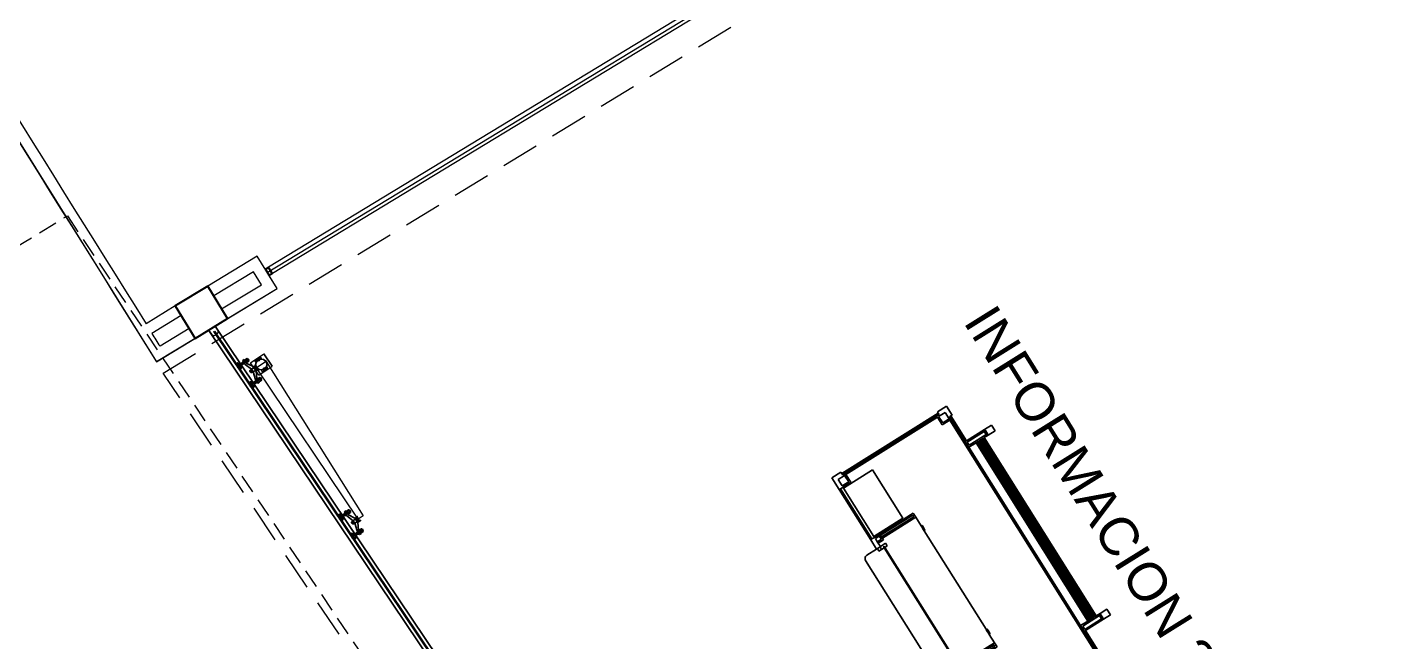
# Model space of a CAD drawing. Header units: metres. Extents: x 2 to 659295185, y -28 to 1124222152.
# Drawn here: x 655495.31 to 655513.14, y 1126188.94 to 1126197.04 of the extents above; entities that cross this region are included whole.
import ezdxf

# ---------------------------------------------------------------- set-up
doc = ezdxf.new("R2010")
doc.units = ezdxf.units.M
doc.header["$MEASUREMENT"] = 0
for name, pattern in [('CCSM_C1_CUERPO NS$0$CONTINUA', [0]), ('CCSM_XREF ESTRUCTURA15$0$RAYITAS', [0.375, 0.25, -0.125]), ('DASHED', [0.75, 0.5, -0.25])]:
    doc.linetypes.add(name, pattern=pattern)
doc.layers.get('0').update_dxf_attribs({"linetype": 'CONTINUOUS'})
doc.layers.add('CCSM_C1_CUERPO NS$0$A-AREAS COMERCIALES', color=151, linetype='CONTINUOUS', plot=False)
for name, color, linetype in [('CCSM_C1_CUERPO NS$0$A-ESTRUCTURA DE FACHADA DE VIDRIO', 5, 'CONTINUOUS'), ('CCSM_C1_CUERPO NS$0$A-FRENTE DE LOCAL', 4, 'CONTINUOUS'), ('CCSM_C1_CUERPO NS$0$A-MARCOS LOCALES', 4, 'CONTINUOUS'), ('CCSM_C1_CUERPO NS$0$A-PARED', 2, 'CCSM_C1_CUERPO NS$0$CONTINUA'), ('CCSM_C1_CUERPO NS$0$A-VIDRIO', 135, 'CONTINUOUS'), ('CCSM_XREF ESTRUCTURA15$0$E-PROYECCION TECHO', 9, 'CCSM_XREF ESTRUCTURA15$0$RAYITAS'), ('CCSM_XREF KIOSKOSE$0$Kiosco General', 154, 'CONTINUOUS'), ('CCSM_XREF KIOSKOSE$0$Kiosko de Inf', 42, 'CONTINUOUS'), ('modulo informacion', 7, 'CONTINUOUS'), ('SectionCutEdges', 1, 'CONTINUOUS')]:
    doc.layers.add(name, color=color, linetype=linetype)
doc.layers.add('CCSM_XREF ESTRUCTURA15$0$E-CA-COLUMNA', color=2, linetype='CONTINUOUS', lineweight=35)
doc.layers.add('CCSM_XREF ESTRUCTURA15$0$E-CN-COLUMNA', color=2, linetype='CONTINUOUS', lineweight=35)
doc.styles.add('CCSM_XREF KIOSKOSE$0$Standard', font='txt')

# ---------------------------------------------------------------- blocks, each defined once
blk = doc.blocks.new('CCSM_C1_CUERPO NS$0$MARCO LOCAL-COLUMNA')
for points in [[(-0.05, -0.05), (-0.05, 0), (0.05, 0), (0.05, -0.05)], [(-0.045, -0.045), (-0.045, -0.005), (0.045, -0.005), (0.045, -0.045)]]:
    blk.add_lwpolyline(points, close=True)
blk = doc.blocks.new('CCSM_C1_CUERPO NS$0$A$C682819FC')
for p, q in [((-0.018, 0.005), (-0.018, 0)), ((-0.007, 0.001), (-0.007, 0)), ((0.007, 0.001), (0.007, 0)), ((0.018, 0.005), (0.018, 0)), ((-0.182, -0.172), (-0.187, -0.172)), ((-0.185, -0.175), (-0.185, -0.164)), ((-0.173, -0.147), (-0.127, -0.147)), ((-0.173, -0.177), (-0.127, -0.177)), ((-0.172, -0.147), (-0.172, -0.177)), ((-0.169, -0.154), (-0.169, -0.142)), ((-0.167, -0.102), (-0.167, -0.114)), ((-0.163, -0.1), (-0.137, -0.1)), ((-0.163, -0.116), (-0.137, -0.116)), ((-0.159, -0.102), (-0.159, -0.114)), ((-0.155, -0.136), (-0.145, -0.142)), ((-0.145, -0.136), (-0.155, -0.142)), ((-0.15, -0.019), (-0.15, -0.213)), ((-0.142, -0.102), (-0.142, -0.114)), ((-0.133, -0.102), (-0.133, -0.114)), ((-0.132, -0.154), (-0.132, -0.142)), ((-0.129, -0.177), (-0.129, -0.147)), ((-0.119, -0.172), (-0.113, -0.172)), ((-0.116, -0.175), (-0.116, -0.164)), ((-0.021, -0.029), (-0.021, -0.069)), ((-0.021, -0.029), (-0.021, -0.069)), ((-0.017, -0.01), (-0.017, -0.023)), ((-0.017, -0.075), (-0.017, -0.096)), ((0.013, -0.009), (-0.013, -0.009)), ((0.013, -0.024), (-0.013, -0.024)), ((0.013, -0.073), (-0.013, -0.073)), ((-0.009, -0.005), (-0.006, -0.003)), ((-0.009, -0.005), (-0.009, -0.009)), ((-0.009, -0.005), (0.009, -0.005)), ((-0.009, -0.01), (-0.009, -0.023)), ((-0.009, -0.075), (-0.009, -0.096)), ((-0.006, -0.003), (0.006, -0.003)), ((0.009, -0.005), (0.006, -0.003)), ((0.009, -0.005), (0.009, -0.009)), ((0.009, -0.01), (0.009, -0.023)), ((0.009, -0.075), (0.009, -0.096)), ((0.017, -0.01), (0.017, -0.023)), ((0.017, -0.075), (0.017, -0.096)), ((0.021, -0.029), (0.021, -0.069)), ((0.119, -0.172), (0.113, -0.172)), ((0.119, -0.172), (0.113, -0.172)), ((0.116, -0.175), (0.116, -0.164)), ((0.116, -0.175), (0.116, -0.164)), ((0.173, -0.147), (0.127, -0.147)), ((0.173, -0.147), (0.127, -0.147)), ((0.173, -0.177), (0.127, -0.177)), ((0.173, -0.177), (0.127, -0.177)), ((0.129, -0.177), (0.129, -0.147)), ((0.129, -0.177), (0.129, -0.147)), ((0.132, -0.154), (0.132, -0.142)), ((0.132, -0.154), (0.132, -0.142)), ((0.133, -0.102), (0.133, -0.114)), ((0.133, -0.102), (0.133, -0.114)), ((0.163, -0.1), (0.137, -0.1)), ((0.163, -0.1), (0.137, -0.1)), ((0.163, -0.116), (0.137, -0.116)), ((0.163, -0.116), (0.137, -0.116)), ((0.142, -0.102), (0.142, -0.114)), ((0.142, -0.102), (0.142, -0.114)), ((0.145, -0.136), (0.155, -0.142)), ((0.155, -0.136), (0.145, -0.142)), ((0.145, -0.136), (0.155, -0.142)), ((0.155, -0.136), (0.145, -0.142)), ((0.15, -0.019), (0.15, -0.213)), ((0.15, -0.019), (0.15, -0.213)), ((0.159, -0.102), (0.159, -0.114)), ((0.159, -0.102), (0.159, -0.114)), ((0.167, -0.102), (0.167, -0.114)), ((0.167, -0.102), (0.167, -0.114)), ((0.169, -0.154), (0.169, -0.142)), ((0.169, -0.154), (0.169, -0.142)), ((0.172, -0.147), (0.172, -0.177)), ((0.172, -0.147), (0.172, -0.177)), ((0.182, -0.172), (0.187, -0.172)), ((0.182, -0.172), (0.187, -0.172)), ((0.185, -0.175), (0.185, -0.164)), ((0.185, -0.175), (0.185, -0.164)), ((-0.127, -0.186), (-0.173, -0.186)), ((0.127, -0.186), (0.173, -0.186)), ((0.127, -0.186), (0.173, -0.186))]:
    blk.add_line(p, q)
for points in [[(-0.029, 0.014), (-0.033, 0.014), (-0.033, -0.024, 0.414214), (-0.029, -0.029), (0.029, -0.029, 0.414214), (0.033, -0.024), (0.033, 0.014), (0.029, 0.014), (0.029, -0.024), (-0.029, -0.024)], [(-0.182, -0.172), (-0.184, -0.173, -0.236068), (-0.185, -0.173), (-0.187, -0.172), (-0.187, -0.169), (-0.182, -0.168)], [(-0.119, -0.172), (-0.117, -0.173, 0.236068), (-0.115, -0.173), (-0.113, -0.172), (-0.113, -0.169), (-0.119, -0.168)], [(0.119, -0.172), (0.117, -0.173, -0.236068), (0.115, -0.173), (0.113, -0.172), (0.113, -0.169), (0.119, -0.168)], [(0.119, -0.172), (0.117, -0.173, -0.236068), (0.115, -0.173), (0.113, -0.172), (0.113, -0.169), (0.119, -0.168)], [(0.182, -0.172), (0.184, -0.173, 0.236068), (0.185, -0.173), (0.187, -0.172), (0.187, -0.169), (0.182, -0.168)], [(0.182, -0.172), (0.184, -0.173, 0.236068), (0.185, -0.173), (0.187, -0.172), (0.187, -0.169), (0.182, -0.168)]]:
    blk.add_lwpolyline(points, format="xyb", close=True)
for points in [[(0.029, 0), (-0.029, 0)], [(-0.16, -0.116), (-0.16, -0.136), (-0.14, -0.136), (-0.14, -0.116)], [(-0.159, -0.116), (-0.159, -0.135), (-0.141, -0.135), (-0.141, -0.116)], [(0.16, -0.116), (0.16, -0.136), (0.14, -0.136), (0.14, -0.116)], [(0.16, -0.116), (0.16, -0.136), (0.14, -0.136), (0.14, -0.116)], [(0.159, -0.116), (0.159, -0.135), (0.141, -0.135), (0.141, -0.116)], [(0.159, -0.116), (0.159, -0.135), (0.141, -0.135), (0.141, -0.116)]]:
    blk.add_lwpolyline(points)
for points in [[(-0.173, -0.176), (-0.193, -0.176), (-0.193, -0.17), (-0.176, -0.167), (-0.173, -0.167)], [(-0.193, -0.176), (-0.193, -0.177), (-0.173, -0.177), (-0.173, -0.176)], [(-0.176, -0.177), (-0.176, -0.184), (-0.183, -0.192), (-0.179, -0.192), (-0.173, -0.186), (-0.173, -0.177)], [(0.18, -0.077), (0.12, -0.077), (0.036, -0.029), (-0.036, -0.029), (-0.12, -0.077), (-0.18, -0.077), (-0.18, -0.1), (-0.12, -0.1), (-0.021, -0.069), (0.021, -0.069), (0.12, -0.1), (0.18, -0.1)], [(-0.179, -0.192), (-0.173, -0.186), (-0.173, -0.177), (-0.127, -0.177), (-0.127, -0.186), (-0.121, -0.192)], [(-0.173, -0.147), (-0.173, -0.177), (-0.127, -0.177), (-0.127, -0.147), (-0.129, -0.146), (-0.172, -0.146)], [(-0.16, -0.136), (-0.16, -0.141), (-0.159, -0.142), (-0.141, -0.142), (-0.14, -0.141), (-0.14, -0.136)], [(-0.158, -0.142), (-0.158, -0.146), (-0.142, -0.146), (-0.142, -0.142)], [(-0.155, -0.136), (-0.155, -0.142), (-0.145, -0.142), (-0.145, -0.136)], [(-0.127, -0.176), (-0.107, -0.176), (-0.107, -0.17), (-0.124, -0.167), (-0.127, -0.167)], [(-0.107, -0.176), (-0.107, -0.177), (-0.127, -0.177), (-0.127, -0.176)], [(-0.124, -0.177), (-0.124, -0.184), (-0.117, -0.192), (-0.121, -0.192), (-0.127, -0.186), (-0.127, -0.177)], [(0.021, -0.069), (-0.021, -0.069), (-0.021, -0.073), (0.021, -0.073)], [(0.127, -0.176), (0.107, -0.176), (0.107, -0.17), (0.124, -0.167), (0.127, -0.167)], [(0.127, -0.176), (0.107, -0.176), (0.107, -0.17), (0.124, -0.167), (0.127, -0.167)], [(0.107, -0.176), (0.107, -0.177), (0.127, -0.177), (0.127, -0.176)], [(0.107, -0.176), (0.107, -0.177), (0.127, -0.177), (0.127, -0.176)], [(0.124, -0.177), (0.124, -0.184), (0.117, -0.192), (0.121, -0.192), (0.127, -0.186), (0.127, -0.177)], [(0.124, -0.177), (0.124, -0.184), (0.117, -0.192), (0.121, -0.192), (0.127, -0.186), (0.127, -0.177)], [(0.179, -0.192), (0.173, -0.186), (0.173, -0.177), (0.127, -0.177), (0.127, -0.186), (0.121, -0.192)], [(0.179, -0.192), (0.173, -0.186), (0.173, -0.177), (0.127, -0.177), (0.127, -0.186), (0.121, -0.192)], [(0.173, -0.147), (0.173, -0.177), (0.127, -0.177), (0.127, -0.147), (0.129, -0.146), (0.172, -0.146)], [(0.173, -0.147), (0.173, -0.177), (0.127, -0.177), (0.127, -0.147), (0.129, -0.146), (0.172, -0.146)], [(0.16, -0.136), (0.16, -0.141), (0.159, -0.142), (0.141, -0.142), (0.14, -0.141), (0.14, -0.136)], [(0.16, -0.136), (0.16, -0.141), (0.159, -0.142), (0.141, -0.142), (0.14, -0.141), (0.14, -0.136)], [(0.158, -0.142), (0.158, -0.146), (0.142, -0.146), (0.142, -0.142)], [(0.158, -0.142), (0.158, -0.146), (0.142, -0.146), (0.142, -0.142)], [(0.155, -0.136), (0.155, -0.142), (0.145, -0.142), (0.145, -0.136)], [(0.155, -0.136), (0.155, -0.142), (0.145, -0.142), (0.145, -0.136)], [(0.173, -0.176), (0.193, -0.176), (0.193, -0.17), (0.176, -0.167), (0.173, -0.167)], [(0.173, -0.176), (0.193, -0.176), (0.193, -0.17), (0.176, -0.167), (0.173, -0.167)], [(0.193, -0.176), (0.193, -0.177), (0.173, -0.177), (0.173, -0.176)], [(0.193, -0.176), (0.193, -0.177), (0.173, -0.177), (0.173, -0.176)], [(0.176, -0.177), (0.176, -0.184), (0.183, -0.192), (0.179, -0.192), (0.173, -0.186), (0.173, -0.177)], [(0.176, -0.177), (0.176, -0.184), (0.183, -0.192), (0.179, -0.192), (0.173, -0.186), (0.173, -0.177)]]:
    blk.add_lwpolyline(points, close=True)
for points in [[(-0.129, -0.077), (-0.129, -0.037, 0.414214), (-0.132, -0.034), (-0.169, -0.034, 0.414214), (-0.172, -0.037), (-0.172, -0.077)], [(0.129, -0.077), (0.129, -0.037, -0.414214), (0.132, -0.034), (0.169, -0.034, -0.414214), (0.172, -0.037), (0.172, -0.077)], [(0.129, -0.077), (0.129, -0.037, -0.414214), (0.132, -0.034), (0.169, -0.034, -0.414214), (0.172, -0.037), (0.172, -0.077)]]:
    blk.add_lwpolyline(points, format="xyb")
for centre, radius, start, end in [((-0.163, -0.106), 0.00622, 46.3972, 133.6028), ((-0.163, -0.11), 0.00622, 226.3972, 313.6028), ((-0.15, -0.123), 0.0223, 67.3801, 112.6199), ((-0.15, -0.094), 0.0223, 247.3801, 292.6199), ((-0.137, -0.106), 0.00622, 46.3972, 133.6028), ((-0.137, -0.11), 0.00622, 226.3972, 313.6028), ((-0.013, -0.015), 0.00622, 46.3972, 133.6028), ((-0.013, -0.018), 0.00622, 226.3972, 313.6028), ((-0.013, -0.079), 0.00622, 46.3972, 133.6028), ((-0.013, -0.091), 0.00622, 226.3972, 313.6028), ((0, -0.062), 0.0383, 243.3758, 296.6242), ((0, -0.031), 0.0223, 67.3801, 112.6199), ((0, -0.002), 0.0223, 247.3801, 292.6199), ((0, -0.095), 0.0223, 67.3801, 112.6199), ((0, -0.075), 0.0223, 247.3801, 292.6199), ((0.013, -0.015), 0.00622, 46.3972, 133.6028), ((0.013, -0.018), 0.00622, 226.3972, 313.6028), ((0.013, -0.079), 0.00622, 46.3972, 133.6028), ((0.013, -0.091), 0.00622, 226.3972, 313.6028), ((0.137, -0.106), 0.00622, 46.3972, 133.6028), ((0.137, -0.106), 0.00622, 46.3972, 133.6028), ((0.137, -0.11), 0.00622, 226.3972, 313.6028), ((0.137, -0.11), 0.00622, 226.3972, 313.6028), ((0.15, -0.123), 0.0223, 67.3801, 112.6199), ((0.15, -0.123), 0.0223, 67.3801, 112.6199), ((0.15, -0.094), 0.0223, 247.3801, 292.6199), ((0.15, -0.094), 0.0223, 247.3801, 292.6199), ((0.163, -0.106), 0.00622, 46.3972, 133.6028), ((0.163, -0.106), 0.00622, 46.3972, 133.6028), ((0.163, -0.11), 0.00622, 226.3972, 313.6028), ((0.163, -0.11), 0.00622, 226.3972, 313.6028)]:
    blk.add_arc(centre, radius, start, end)
blk = doc.blocks.new('CCSM_XREF ESTRUCTURA15$0$CCSM_COLUMNA REC')
at = {"layer": 'CCSM_XREF ESTRUCTURA15$0$E-CA-COLUMNA'}
blk.add_lwpolyline([(-0.25, -0.25), (0.25, -0.25), (0.25, 0.25), (-0.25, 0.25)], close=True, dxfattribs=at)
blk = doc.blocks.new('modulo informacion')
for p, q in [((398.862, -51.783), (398.143, -52.085)), ((398.862, -51.783), (398.854, -51.765)), ((398.878, -51.82), (398.862, -51.783)), ((399.038, -52.241), (398.864, -51.826)), ((399.038, -51.84), (399.056, -51.832)), ((399.618, -53.223), (399.038, -51.84)), ((396.32, -52.612), (397.878, -51.958)), ((397.891, -51.954), (397.878, -51.958)), ((397.904, -51.954), (397.891, -51.954)), ((397.916, -51.958), (397.904, -51.954)), ((397.928, -51.964), (397.916, -51.958)), ((397.937, -51.973), (397.928, -51.964)), ((397.943, -51.985), (397.937, -51.973)), ((397.943, -51.985), (398.002, -52.123)), ((398.023, -52.174), (397.986, -52.189)), ((398.025, -52.178), (398.023, -52.174)), ((398.094, -52.149), (398.075, -52.157)), ((398.143, -52.085), (398.135, -52.067)), ((398.158, -52.122), (398.143, -52.085)), ((398.172, -52.116), (398.346, -52.531)), ((398.346, -52.531), (399.038, -52.241)), ((396.29, -52.652), (396.293, -52.639)), ((396.29, -52.665), (396.29, -52.652)), ((396.293, -52.677), (396.29, -52.665)), ((396.293, -52.639), (396.299, -52.628)), ((396.351, -52.816), (396.293, -52.677)), ((396.299, -52.628), (396.309, -52.619)), ((396.309, -52.619), (396.32, -52.612)), ((398.193, -52.758), (398.153, -52.775)), ((398.206, -52.768), (398.155, -52.79)), ((398.196, -52.764), (398.169, -52.775)), ((398.206, -52.767), (398.172, -52.781)), ((398.206, -52.768), (398.172, -52.782)), ((398.209, -52.751), (398.193, -52.758)), ((398.193, -52.758), (398.196, -52.764)), ((398.215, -52.764), (398.206, -52.767)), ((398.206, -52.767), (398.206, -52.768)), ((398.206, -52.768), (398.206, -52.768)), ((398.209, -52.751), (398.331, -52.7)), ((398.215, -52.763), (398.209, -52.751)), ((396.225, -52.89), (395.506, -53.192)), ((396.225, -52.89), (396.217, -52.872)), ((396.241, -52.927), (396.225, -52.89)), ((396.401, -53.348), (396.227, -52.933)), ((396.305, -52.9), (396.324, -52.892)), ((396.372, -52.866), (396.409, -52.851)), ((396.374, -52.871), (396.372, -52.866)), ((398.136, -52.782), (396.727, -53.374)), ((398.153, -52.775), (398.136, -52.782)), ((398.142, -52.795), (398.136, -52.782)), ((398.154, -52.789), (398.142, -52.795)), ((398.155, -52.781), (398.153, -52.775)), ((398.172, -52.782), (398.154, -52.789)), ((398.154, -52.789), (398.154, -52.789)), ((398.154, -52.789), (398.155, -52.79)), ((398.154, -52.789), (398.154, -52.789)), ((398.169, -52.775), (398.155, -52.781)), ((398.172, -52.781), (398.169, -52.775)), ((398.172, -52.781), (398.172, -52.782)), ((396.291, -52.996), (396.283, -52.977)), ((395.506, -53.192), (395.498, -53.174)), ((395.521, -53.229), (395.506, -53.192)), ((395.535, -53.223), (395.709, -53.638)), ((399.618, -53.223), (399.637, -53.215)), ((395.423, -53.357), (395.405, -53.365)), ((395.718, -54.058), (395.423, -53.357)), ((395.542, -53.329), (395.549, -53.348)), ((395.709, -53.638), (396.401, -53.348)), ((396.654, -53.404), (396.533, -53.455)), ((396.67, -53.397), (396.654, -53.404)), ((396.659, -53.417), (396.654, -53.404)), ((396.672, -53.412), (396.659, -53.417)), ((396.711, -53.38), (396.67, -53.397)), ((396.673, -53.404), (396.67, -53.397)), ((396.674, -53.411), (396.672, -53.412)), ((396.672, -53.412), (396.672, -53.412)), ((396.672, -53.412), (396.673, -53.412)), ((396.672, -53.412), (396.672, -53.412)), ((396.724, -53.39), (396.673, -53.412)), ((396.687, -53.398), (396.673, -53.404)), ((396.69, -53.404), (396.674, -53.411)), ((396.674, -53.411), (396.674, -53.411)), ((396.714, -53.387), (396.687, -53.398)), ((396.69, -53.404), (396.687, -53.398)), ((396.724, -53.389), (396.69, -53.404)), ((396.724, -53.39), (396.69, -53.404)), ((396.69, -53.404), (396.69, -53.404)), ((396.727, -53.374), (396.711, -53.38)), ((396.711, -53.38), (396.714, -53.387)), ((396.732, -53.386), (396.724, -53.389)), ((396.724, -53.389), (396.724, -53.39)), ((396.724, -53.39), (396.724, -53.39)), ((396.732, -53.386), (396.727, -53.374)), ((399.21, -53.503), (399.565, -53.354)), ((399.573, -53.372), (399.565, -53.354)), ((396.622, -54.727), (399.176, -53.655)), ((396.626, -54.737), (399.18, -53.664)), ((396.626, -54.736), (399.18, -53.664)), ((396.633, -54.752), (399.187, -53.68)), ((396.633, -54.752), (399.187, -53.68)), ((396.639, -54.768), (399.193, -53.695)), ((396.639, -54.768), (399.193, -53.696)), ((396.646, -54.783), (399.2, -53.711)), ((396.646, -54.784), (399.2, -53.712)), ((396.652, -54.799), (399.206, -53.727)), ((396.653, -54.8), (399.207, -53.728)), ((396.659, -54.816), (399.213, -53.743)), ((396.659, -54.815), (399.213, -53.743)), ((396.663, -54.825), (399.217, -53.753)), ((396.666, -54.831), (399.22, -53.759)), ((399.285, -53.914), (399.244, -53.816)), ((399.262, -53.808), (399.255, -53.79)), ((399.308, -53.789), (399.301, -53.77)), ((399.368, -53.88), (399.327, -53.781)), ((399.281, -53.916), (399.281, -53.917)), ((399.368, -53.88), (399.285, -53.914)), ((399.373, -53.878), (399.373, -53.878)), ((395.66, -54.136), (395.664, -54.13)), ((395.66, -54.136), (395.678, -54.179)), ((395.664, -54.13), (395.694, -54.12)), ((395.664, -54.13), (395.685, -54.18)), ((395.678, -54.179), (395.685, -54.18)), ((395.685, -54.18), (395.714, -54.166)), ((395.702, -54.137), (395.694, -54.12)), ((395.702, -54.137), (395.722, -54.129)), ((395.706, -54.148), (395.702, -54.137)), ((395.706, -54.148), (395.726, -54.14)), ((395.714, -54.166), (395.706, -54.148)), ((395.718, -54.11), (395.715, -54.114)), ((395.715, -54.114), (395.722, -54.129)), ((395.719, -54.062), (395.986, -54.698)), ((395.722, -54.129), (395.726, -54.14)), ((395.732, -54.155), (395.726, -54.14)), ((395.727, -54.058), (395.733, -54.056)), ((395.727, -54.059), (395.727, -54.058)), ((395.747, -54.051), (395.729, -54.059)), ((395.737, -54.156), (395.732, -54.155)), ((395.733, -54.056), (395.742, -54.052)), ((395.733, -54.055), (395.734, -54.054)), ((395.733, -54.056), (395.733, -54.055)), ((395.734, -54.052), (395.735, -54.051)), ((395.734, -54.053), (395.734, -54.052)), ((395.734, -54.054), (395.734, -54.053)), ((395.735, -54.05), (395.736, -54.049)), ((395.735, -54.051), (395.735, -54.05)), ((395.735, -54.051), (395.735, -54.051)), ((395.736, -54.048), (395.737, -54.047)), ((395.736, -54.049), (395.736, -54.048)), ((395.737, -54.045), (395.738, -54.044)), ((395.737, -54.047), (395.737, -54.045)), ((395.738, -54.044), (395.739, -54.043)), ((395.741, -54.048), (395.739, -54.043)), ((395.742, -54.052), (395.741, -54.048)), ((395.742, -54.052), (395.746, -54.05)), ((395.746, -54.05), (395.759, -54.045)), ((395.746, -54.051), (395.746, -54.05)), ((395.756, -54.047), (395.759, -54.046)), ((395.759, -54.046), (395.759, -54.045)), ((395.773, -54.087), (395.778, -54.088)), ((395.778, -54.088), (395.784, -54.103)), ((395.804, -54.094), (395.784, -54.103)), ((395.789, -54.114), (395.784, -54.103)), ((395.808, -54.105), (395.789, -54.114)), ((395.795, -54.129), (395.789, -54.114)), ((395.792, -54.133), (395.795, -54.129)), ((395.825, -54.063), (395.796, -54.077)), ((395.804, -54.094), (395.796, -54.077)), ((395.808, -54.105), (395.804, -54.094)), ((395.816, -54.123), (395.808, -54.105)), ((395.846, -54.112), (395.816, -54.123)), ((395.832, -54.064), (395.825, -54.063)), ((395.825, -54.063), (395.846, -54.112)), ((395.832, -54.064), (395.85, -54.107)), ((395.85, -54.107), (395.846, -54.112)), ((396.023, -54.679), (396.024, -54.678)), ((396.023, -54.681), (396.023, -54.679)), ((396.023, -54.682), (396.023, -54.681)), ((396.023, -54.683), (396.023, -54.682)), ((396.024, -54.684), (396.023, -54.683)), ((396.024, -54.678), (396.025, -54.677)), ((396.025, -54.685), (396.024, -54.684)), ((396.025, -54.677), (396.026, -54.677)), ((396.026, -54.686), (396.025, -54.685)), ((396.026, -54.677), (396.027, -54.676)), ((396.027, -54.686), (396.026, -54.686)), ((396.027, -54.676), (396.029, -54.676)), ((396.029, -54.686), (396.027, -54.686)), ((396.029, -54.676), (396.03, -54.677)), ((396.03, -54.686), (396.029, -54.686)), ((396.03, -54.677), (396.031, -54.677)), ((396.031, -54.685), (396.03, -54.686)), ((396.031, -54.677), (396.032, -54.678)), ((396.032, -54.684), (396.031, -54.685)), ((396.032, -54.678), (396.033, -54.679)), ((396.033, -54.683), (396.032, -54.684)), ((396.033, -54.679), (396.033, -54.681)), ((396.033, -54.681), (396.033, -54.682)), ((396.033, -54.682), (396.033, -54.683)), ((396.49, -54.645), (396.135, -54.794)), ((396.135, -54.794), (396.143, -54.812)), ((396.625, -54.916), (396.618, -54.897)), ((396.671, -54.896), (396.664, -54.878)), ((396.731, -54.987), (396.69, -54.888)), ((396.648, -55.022), (396.607, -54.923)), ((396.644, -55.024), (396.644, -55.024)), ((396.731, -54.987), (396.648, -55.022)), ((396.736, -54.985), (396.736, -54.985))]:
    blk.add_line(p, q)
at = {"layer": 'SectionCutEdges'}
for p, q in [((398.854, -51.765), (399.02, -51.695)), ((399.02, -51.695), (399.075, -51.824)), ((398.135, -52.067), (398.854, -51.765)), ((398.172, -52.116), (398.864, -51.826)), ((398.878, -51.82), (398.864, -51.826)), ((398.924, -51.931), (398.878, -51.82)), ((398.988, -51.774), (398.896, -51.812)), ((398.896, -51.812), (398.935, -51.905)), ((398.935, -51.905), (399.027, -51.866)), ((399.027, -51.866), (398.988, -51.774)), ((399.027, -51.866), (399.035, -51.884)), ((399.075, -51.824), (399.056, -51.832)), ((399.056, -51.832), (399.637, -53.215)), ((399.035, -51.884), (398.924, -51.931)), ((399.584, -53.194), (399.035, -51.884)), ((396.424, -52.887), (398.001, -52.225)), ((398.007, -52.135), (397.97, -52.15)), ((397.97, -52.15), (397.986, -52.189)), ((397.986, -52.189), (398.001, -52.225)), ((398.001, -52.225), (398.019, -52.217)), ((398.001, -52.225), (398.005, -52.234)), ((398.002, -52.123), (398.135, -52.067)), ((398.002, -52.123), (398.007, -52.135)), ((398.023, -52.226), (398.005, -52.234)), ((398.023, -52.174), (398.007, -52.135)), ((398.019, -52.217), (398.023, -52.226)), ((398.025, -52.178), (398.023, -52.174)), ((398.075, -52.157), (398.025, -52.178)), ((398.057, -52.254), (398.025, -52.178)), ((398.107, -52.233), (398.075, -52.157)), ((398.14, -52.13), (398.094, -52.149)), ((398.094, -52.149), (398.118, -52.207)), ((398.13, -52.223), (398.107, -52.233)), ((398.118, -52.207), (398.164, -52.187)), ((398.13, -52.223), (398.149, -52.215)), ((398.331, -52.7), (398.13, -52.223)), ((398.164, -52.187), (398.14, -52.13)), ((398.172, -52.206), (398.149, -52.215)), ((398.149, -52.215), (398.341, -52.674)), ((398.172, -52.116), (398.158, -52.122)), ((398.158, -52.122), (398.391, -52.675)), ((398.172, -52.206), (398.164, -52.187)), ((398.365, -52.665), (398.172, -52.206)), ((398.005, -52.234), (396.428, -52.896)), ((398.005, -52.234), (398.02, -52.27)), ((398.02, -52.27), (398.057, -52.254)), ((398.391, -52.675), (398.331, -52.7)), ((398.341, -52.674), (398.365, -52.665)), ((396.217, -52.872), (395.498, -53.174)), ((395.535, -53.223), (396.227, -52.933)), ((396.351, -52.816), (396.217, -52.872)), ((396.241, -52.927), (396.227, -52.933)), ((396.473, -53.48), (396.241, -52.927)), ((396.305, -52.9), (396.259, -52.919)), ((396.259, -52.919), (396.283, -52.977)), ((396.329, -52.958), (396.305, -52.9)), ((396.374, -52.871), (396.324, -52.892)), ((396.324, -52.892), (396.356, -52.968)), ((396.351, -52.816), (396.356, -52.828)), ((396.356, -52.828), (396.393, -52.812)), ((396.356, -52.828), (396.372, -52.866)), ((396.374, -52.871), (396.372, -52.866)), ((396.406, -52.947), (396.374, -52.871)), ((396.393, -52.812), (396.409, -52.851)), ((396.424, -52.887), (396.406, -52.894)), ((396.406, -52.894), (396.41, -52.904)), ((396.443, -52.932), (396.406, -52.947)), ((396.409, -52.851), (396.424, -52.887)), ((396.41, -52.904), (396.428, -52.896)), ((396.428, -52.896), (396.424, -52.887)), ((396.428, -52.896), (396.443, -52.932)), ((396.283, -52.977), (396.329, -52.958)), ((396.314, -52.986), (396.291, -52.996)), ((396.291, -52.996), (396.484, -53.454)), ((396.333, -52.978), (396.314, -52.986)), ((396.507, -53.445), (396.314, -52.986)), ((396.356, -52.968), (396.333, -52.978)), ((396.333, -52.978), (396.533, -53.455)), ((395.498, -53.174), (395.332, -53.244)), ((395.386, -53.373), (395.332, -53.244)), ((395.503, -53.237), (395.411, -53.276)), ((395.411, -53.276), (395.45, -53.368)), ((395.542, -53.329), (395.503, -53.237)), ((395.535, -53.223), (395.521, -53.229)), ((395.521, -53.229), (395.568, -53.34)), ((399.474, -53.24), (399.584, -53.194)), ((399.52, -53.351), (399.474, -53.24)), ((399.592, -53.212), (399.5, -53.251)), ((399.5, -53.251), (399.539, -53.343)), ((399.631, -53.304), (399.592, -53.212)), ((399.637, -53.215), (399.655, -53.207)), ((399.655, -53.207), (399.709, -53.336)), ((395.405, -53.365), (395.386, -53.373)), ((395.699, -54.066), (395.405, -53.365)), ((395.45, -53.368), (395.542, -53.329)), ((395.457, -53.386), (395.549, -53.348)), ((395.457, -53.386), (395.72, -54.013)), ((395.568, -53.34), (395.549, -53.348)), ((396.164, -54.76), (399.52, -53.351)), ((396.533, -53.455), (396.473, -53.48)), ((396.484, -53.454), (396.507, -53.445)), ((399.573, -53.372), (399.218, -53.521)), ((399.539, -53.343), (399.52, -53.351)), ((399.539, -53.343), (399.631, -53.304)), ((399.58, -53.39), (399.573, -53.372)), ((399.709, -53.336), (399.58, -53.39)), ((399.127, -53.537), (396.573, -54.61)), ((396.617, -54.714), (399.171, -53.642)), ((399.127, -53.537), (399.21, -53.503)), ((399.171, -53.642), (399.127, -53.537)), ((399.199, -53.529), (399.153, -53.548)), ((399.153, -53.548), (399.255, -53.79)), ((399.171, -53.642), (399.176, -53.655)), ((399.176, -53.655), (399.179, -53.661)), ((399.301, -53.77), (399.199, -53.529)), ((399.218, -53.521), (399.21, -53.503)), ((399.218, -53.521), (399.327, -53.781)), ((399.179, -53.661), (396.625, -54.733)), ((399.179, -53.661), (399.18, -53.664)), ((399.18, -53.664), (399.18, -53.664)), ((399.187, -53.68), (399.18, -53.664)), ((399.187, -53.68), (399.187, -53.68)), ((399.193, -53.695), (399.187, -53.68)), ((399.193, -53.696), (399.193, -53.695)), ((399.2, -53.711), (399.193, -53.696)), ((399.2, -53.712), (399.2, -53.711)), ((399.206, -53.727), (399.2, -53.712)), ((399.207, -53.728), (399.206, -53.727)), ((399.213, -53.743), (399.207, -53.728)), ((399.213, -53.743), (399.217, -53.753)), ((399.213, -53.743), (399.213, -53.743)), ((399.22, -53.759), (399.217, -53.753)), ((399.244, -53.816), (399.22, -53.759)), ((399.262, -53.808), (399.244, -53.816)), ((399.255, -53.79), (399.301, -53.77)), ((399.308, -53.789), (399.262, -53.808)), ((399.327, -53.781), (399.308, -53.789)), ((395.72, -54.013), (395.739, -54.005)), ((395.739, -54.005), (395.754, -54.042)), ((395.718, -54.058), (395.699, -54.066)), ((395.719, -54.062), (395.701, -54.07)), ((395.701, -54.07), (395.718, -54.11)), ((395.735, -54.051), (395.718, -54.058)), ((395.737, -54.156), (395.718, -54.11)), ((395.719, -54.062), (395.727, -54.059)), ((395.727, -54.059), (395.746, -54.051)), ((395.741, -54.048), (395.735, -54.051)), ((395.737, -54.156), (395.968, -54.705)), ((395.754, -54.042), (395.741, -54.048)), ((395.746, -54.051), (395.756, -54.047)), ((395.773, -54.087), (395.756, -54.047)), ((395.792, -54.133), (395.773, -54.087)), ((396.023, -54.682), (395.792, -54.133)), ((395.952, -54.719), (396.03, -54.686)), ((396.021, -54.885), (395.952, -54.719)), ((395.986, -54.698), (395.968, -54.705)), ((395.986, -54.698), (396.023, -54.682)), ((396.107, -54.675), (396.015, -54.713)), ((396.015, -54.713), (396.053, -54.806)), ((396.03, -54.686), (396.118, -54.649)), ((396.146, -54.767), (396.107, -54.675)), ((396.118, -54.649), (396.164, -54.76)), ((396.498, -54.663), (396.143, -54.812)), ((396.49, -54.645), (396.573, -54.61)), ((396.49, -54.645), (396.498, -54.663)), ((396.607, -54.923), (396.498, -54.663)), ((396.562, -54.636), (396.516, -54.655)), ((396.516, -54.655), (396.618, -54.897)), ((396.664, -54.878), (396.562, -54.636)), ((396.573, -54.61), (396.617, -54.714)), ((396.617, -54.714), (396.622, -54.727)), ((396.625, -54.733), (396.622, -54.727)), ((396.15, -54.831), (396.021, -54.885)), ((396.053, -54.806), (396.146, -54.767)), ((396.143, -54.812), (396.15, -54.831)), ((396.618, -54.897), (396.664, -54.878)), ((396.625, -54.733), (396.626, -54.736)), ((396.671, -54.896), (396.625, -54.916)), ((396.626, -54.737), (396.626, -54.736)), ((396.633, -54.752), (396.626, -54.737)), ((396.633, -54.752), (396.633, -54.752)), ((396.639, -54.768), (396.633, -54.752)), ((396.639, -54.768), (396.639, -54.768)), ((396.646, -54.783), (396.639, -54.768)), ((396.646, -54.784), (396.646, -54.783)), ((396.652, -54.799), (396.646, -54.784)), ((396.653, -54.8), (396.652, -54.799)), ((396.659, -54.815), (396.653, -54.8)), ((396.659, -54.816), (396.659, -54.815)), ((396.659, -54.816), (396.663, -54.825)), ((396.663, -54.825), (396.666, -54.831)), ((396.666, -54.831), (396.69, -54.888)), ((396.69, -54.888), (396.671, -54.896)), ((396.625, -54.916), (396.607, -54.923))]:
    blk.add_line(p, q, dxfattribs=at)

msp = doc.modelspace()

# ---------------------------------------------------------------- linework, layer by layer
msp.add_lwpolyline([(655497.2632, 1126193.3677), (655497.5228, 1126192.9404), (655497.9501, 1126193.1999), (655497.6906, 1126193.6273), (655497.2632, 1126193.3677)])
msp.add_lwpolyline([(655497.2632, 1126193.3677), (655497.5228, 1126192.9404), (655497.9501, 1126193.1999), (655497.6906, 1126193.6273), (655497.2632, 1126193.3677)])
at = {"color": 103}
msp.add_lwpolyline([(655500.8913, 1126188.4805), (655500.8083, 1126188.4248), (655497.7059, 1126193.0463), (655497.789, 1126193.102)], close=True, dxfattribs=at)
msp.add_lwpolyline([(655500.8913, 1126188.4805), (655500.8083, 1126188.4248), (655497.7059, 1126193.0463), (655497.789, 1126193.102)], close=True, dxfattribs=at)
at = {"layer": 'CCSM_C1_CUERPO NS$0$A-AREAS COMERCIALES', "lineweight": 5, "ltscale": 0.5}
msp.add_lwpolyline([(655488.0103, 1126207.0709), (655497.0142, 1126192.6315), (655498.6029, 1126193.5963), (655498.472, 1126193.8093), (655498.472, 1126193.8093), (655507.6255, 1126199.3679), (655507.8633, 1126199.5127), (655502.4121, 1126208.4877), (655500.2967, 1126207.2021), (655497.0427, 1126212.5561), (655488.0103, 1126207.0709)], dxfattribs=at)
msp.add_lwpolyline([(655488.0103, 1126207.0709), (655497.0142, 1126192.6315), (655498.6029, 1126193.5963), (655498.472, 1126193.8093), (655498.472, 1126193.8093), (655507.6255, 1126199.3679), (655507.8633, 1126199.5127), (655502.4121, 1126208.4877), (655500.2967, 1126207.2021), (655497.0427, 1126212.5561), (655488.0103, 1126207.0709)], dxfattribs=at)
at = {"layer": 'CCSM_C1_CUERPO NS$0$A-ESTRUCTURA DE FACHADA DE VIDRIO', "lineweight": 5}
for p, q in [((655498.2531, 1126192.6184), (655498.4285, 1126192.7362)), ((655498.2531, 1126192.6184), (655498.4286, 1126192.7362)), ((655498.4285, 1126192.7362), (655498.5372, 1126192.5743)), ((655498.5372, 1126192.5743), (655498.4286, 1126192.7362)), ((655498.3618, 1126192.4565), (655498.2531, 1126192.6184)), ((655498.3781, 1126192.6752), (655498.3295, 1126192.6426)), ((655498.3781, 1126192.6752), (655498.3295, 1126192.6426)), ((655498.3781, 1126192.6752), (655498.3295, 1126192.6426)), ((655498.3618, 1126192.4565), (655498.5372, 1126192.5743)), ((655498.3618, 1126192.4565), (655498.5372, 1126192.5743)), ((655498.4617, 1126192.5507), (655498.4131, 1126192.518)), ((655498.4617, 1126192.5507), (655498.4131, 1126192.518)), ((655498.4617, 1126192.5507), (655498.4131, 1126192.518))]:
    msp.add_line(p, q, dxfattribs=at)
at = {"layer": 'CCSM_C1_CUERPO NS$0$A-ESTRUCTURA DE FACHADA DE VIDRIO', "color": 3, "lineweight": 5}
msp.add_line((655498.4575, 1126192.6382), (655498.3329, 1126192.5546), dxfattribs=at)
at = {"layer": 'CCSM_C1_CUERPO NS$0$A-ESTRUCTURA DE FACHADA DE VIDRIO', "lineweight": 5}
msp.add_lwpolyline([(655497.8074, 1126192.9939), (655497.8115, 1126192.9966, 0.4142136), (655497.8224, 1126193.0521), (655497.789, 1126193.102), (655497.706, 1126193.0462), (655497.7394, 1126192.9964, 0.4142136), (655497.7949, 1126192.9855), (655497.7991, 1126192.9883), (655497.7712, 1126193.0298), (655497.7795, 1126193.0354)], format="xyb", close=True, dxfattribs=at)
for points in [[(655498.3456, 1126192.6408), (655498.3306, 1126192.6307, -0.4142136), (655498.316, 1126192.6335), (655498.316, 1126192.6335, -0.4142136), (655498.3189, 1126192.6481), (655498.3339, 1126192.6582)], [(655498.3456, 1126192.6408), (655498.3306, 1126192.6307, -0.4142136), (655498.316, 1126192.6336), (655498.316, 1126192.6336, -0.4142136), (655498.3189, 1126192.6481), (655498.3339, 1126192.6582)], [(655498.3456, 1126192.6408), (655498.3306, 1126192.6307, -0.4142136), (655498.316, 1126192.6336), (655498.316, 1126192.6336, -0.4142136), (655498.3189, 1126192.6481), (655498.3339, 1126192.6582)], [(655498.3611, 1126192.6765), (655498.3762, 1126192.6866, -0.4142136), (655498.3907, 1126192.6837), (655498.3907, 1126192.6837, -0.4142136), (655498.3879, 1126192.6691), (655498.3728, 1126192.659)], [(655498.3611, 1126192.6765), (655498.3762, 1126192.6866, -0.4142136), (655498.3908, 1126192.6837), (655498.3908, 1126192.6837, -0.4142136), (655498.3879, 1126192.6691), (655498.3728, 1126192.659)], [(655498.3611, 1126192.6765), (655498.3762, 1126192.6866, -0.4142136), (655498.3908, 1126192.6837), (655498.3908, 1126192.6837, -0.4142136), (655498.3879, 1126192.6691), (655498.3728, 1126192.659)], [(655498.4564, 1126192.5345), (655498.4715, 1126192.5446, 0.4142136), (655498.4743, 1126192.5592), (655498.4743, 1126192.5592, 0.4142136), (655498.4598, 1126192.562), (655498.4447, 1126192.5519)], [(655498.4564, 1126192.5345), (655498.4715, 1126192.5446, 0.4142136), (655498.4743, 1126192.5592), (655498.4743, 1126192.5592, 0.4142136), (655498.4598, 1126192.562), (655498.4447, 1126192.5519)], [(655498.4564, 1126192.5345), (655498.4715, 1126192.5446, 0.4142136), (655498.4743, 1126192.5592), (655498.4743, 1126192.5592, 0.4142136), (655498.4598, 1126192.562), (655498.4447, 1126192.5519)], [(655498.4175, 1126192.5337), (655498.4025, 1126192.5236, 0.4142136), (655498.3996, 1126192.509), (655498.3996, 1126192.509, 0.4142136), (655498.4142, 1126192.5061), (655498.4292, 1126192.5162)], [(655498.4175, 1126192.5337), (655498.4025, 1126192.5236, 0.4142136), (655498.3996, 1126192.509), (655498.3996, 1126192.509, 0.4142136), (655498.4142, 1126192.5061), (655498.4292, 1126192.5162)], [(655498.4175, 1126192.5337), (655498.4025, 1126192.5236, 0.4142136), (655498.3996, 1126192.509), (655498.3996, 1126192.509, 0.4142136), (655498.4142, 1126192.5061), (655498.4292, 1126192.5162)]]:
    msp.add_lwpolyline(points, format="xyb", dxfattribs=at)
at = {"layer": 'CCSM_C1_CUERPO NS$0$A-ESTRUCTURA DE FACHADA DE VIDRIO', "color": 3, "lineweight": 5}
msp.add_lwpolyline([(655498.4575, 1126192.6382), (655498.4575, 1126192.6382), (655499.7328, 1126190.6037), (655499.6706, 1126190.5619), (655498.3329, 1126192.5546)], dxfattribs=at)
at = {"layer": 'CCSM_C1_CUERPO NS$0$A-ESTRUCTURA DE FACHADA DE VIDRIO', "lineweight": 5}
for points in [[(655498.3623, 1126192.6453), (655498.3463, 1126192.6442), (655498.3373, 1126192.6575), (655498.3444, 1126192.672), (655498.3605, 1126192.6731), (655498.3694, 1126192.6597)], [(655498.3624, 1126192.6453), (655498.3463, 1126192.6442), (655498.3373, 1126192.6575), (655498.3444, 1126192.672), (655498.3605, 1126192.6731), (655498.3694, 1126192.6597)], [(655498.3624, 1126192.6453), (655498.3463, 1126192.6442), (655498.3373, 1126192.6575), (655498.3444, 1126192.672), (655498.3605, 1126192.6731), (655498.3694, 1126192.6597)], [(655498.428, 1126192.5475), (655498.4209, 1126192.533), (655498.4299, 1126192.5196), (655498.446, 1126192.5207), (655498.453, 1126192.5352), (655498.4441, 1126192.5485)], [(655498.428, 1126192.5475), (655498.4209, 1126192.533), (655498.4299, 1126192.5196), (655498.446, 1126192.5207), (655498.453, 1126192.5352), (655498.4441, 1126192.5485)], [(655498.428, 1126192.5474), (655498.4209, 1126192.533), (655498.4299, 1126192.5196), (655498.4459, 1126192.5207), (655498.453, 1126192.5352), (655498.4441, 1126192.5485)]]:
    msp.add_lwpolyline(points, close=True, dxfattribs=at)
at = {"layer": 'CCSM_C1_CUERPO NS$0$A-ESTRUCTURA DE FACHADA DE VIDRIO', "linetype": 'CCSM_C1_CUERPO NS$0$CONTINUA', "lineweight": 5, "ltscale": 0.05}
for radius in [0.075, 0.075, 0.0705, 0.0705]:
    msp.add_circle((655498.3952, 1126192.5964), radius, dxfattribs=at)
at = {"layer": 'CCSM_C1_CUERPO NS$0$A-ESTRUCTURA DE FACHADA DE VIDRIO', "lineweight": 5}
for centre, radius in [((655498.3534, 1126192.6586), 0.0195), ((655498.3534, 1126192.6586), 0.0195), ((655498.3534, 1126192.6586), 0.0195), ((655498.3534, 1126192.6586), 0.0124), ((655498.3534, 1126192.6586), 0.0124), ((655498.3534, 1126192.6586), 0.0124), ((655498.3534, 1126192.6586), 0.0111), ((655498.3534, 1126192.6586), 0.0111), ((655498.3534, 1126192.6586), 0.0111), ((655498.437, 1126192.5341), 0.0195), ((655498.437, 1126192.5341), 0.0195), ((655498.437, 1126192.5341), 0.0195), ((655498.437, 1126192.5341), 0.0124), ((655498.437, 1126192.5341), 0.0124), ((655498.437, 1126192.5341), 0.0124), ((655498.437, 1126192.5341), 0.0111), ((655498.437, 1126192.5341), 0.0111), ((655498.437, 1126192.5341), 0.0111)]:
    msp.add_circle(centre, radius, dxfattribs=at)
at = {"layer": 'CCSM_C1_CUERPO NS$0$A-FRENTE DE LOCAL', "lineweight": 5}
for p, q in [((655506.6835, 1126198.8547), (655498.4888, 1126193.878)), ((655506.7355, 1126198.769), (655498.5407, 1126193.7926))]:
    msp.add_line(p, q, dxfattribs=at)
at = {"layer": 'CCSM_C1_CUERPO NS$0$A-PARED', "lineweight": 5}
for p, q in [((655497.5228, 1126192.9404), (655497.0142, 1126192.6315)), ((655497.4449, 1126193.0686), (655497.0616, 1126192.8358))]:
    msp.add_line(p, q, dxfattribs=at)
for points in [[(655497.9501, 1126193.1999), (655498.6018, 1126193.5957), (655498.3422, 1126194.023), (655497.6906, 1126193.6273)], [(655497.8723, 1126193.3281), (655498.3957, 1126193.646), (655498.2919, 1126193.8169), (655497.7685, 1126193.4991)], [(655497.2632, 1126193.3677), (655496.8775, 1126193.1335)], [(655497.3411, 1126193.2395), (655496.9539, 1126193.0044)]]:
    msp.add_lwpolyline(points, dxfattribs=at)
for centre, radius, start, end in [((663808.3914, 1131385.3768), 9800.0333, 211.89752829, 211.99322226), ((663808.3915, 1131385.3769), 9800.1835, 211.89752573, 211.99613462), ((655980.4715, 1126501.848), 573.7365, 212.5681333, 212.5881113)]:
    msp.add_arc(centre, radius, start, end, dxfattribs=at)
at = {"layer": 'CCSM_C1_CUERPO NS$0$A-VIDRIO', "lineweight": 5}
for points in [[(655498.1656, 1126192.4423), (655497.7712, 1126193.0298), (655497.7795, 1126193.0353), (655498.1739, 1126192.4478)], [(655499.5032, 1126190.4496), (655498.1656, 1126192.4423), (655498.1739, 1126192.4478), (655499.5115, 1126190.4552)], [(655500.8409, 1126188.457), (655499.5032, 1126190.4496), (655499.5115, 1126190.4552), (655500.8492, 1126188.4625)]]:
    msp.add_lwpolyline(points, close=True, dxfattribs=at)
at = {"layer": 'CCSM_XREF ESTRUCTURA15$0$E-PROYECCION TECHO', "lineweight": 5}
msp.add_lwpolyline([(655504.1428, 1126168.2532), (655488.7466, 1126190.243), (655495.8427, 1126194.5525), (655508.5487, 1126175.6077, 0.0248195), (655504.1428, 1126168.2532)], format="xyb", dxfattribs=at)
at = {"layer": 'CCSM_XREF KIOSKOSE$0$Kiosco General', "linetype": 'DASHED', "lineweight": 5}
msp.add_lwpolyline([(655553.9844, 1126227.1727), (655561.0349, 1126215.6029, 0.1763536), (655507.3778, 1126177.2268), (655497.1024, 1126192.4818)], format="xyb", close=True, dxfattribs=at)

# ---------------------------------------------------------------- block references
at = {"layer": 'CCSM_C1_CUERPO NS$0$A-ESTRUCTURA DE FACHADA DE VIDRIO', "lineweight": 5, "rotation": 303.8733588791937}
for p in [(655498.3329, 1126192.5546), (655499.6706, 1126190.5619)]:
    msp.add_blockref('CCSM_C1_CUERPO NS$0$A$C682819FC', p, dxfattribs=at)
at = {"layer": 'CCSM_C1_CUERPO NS$0$A-MARCOS LOCALES', "lineweight": 5, "rotation": 121.2703446390104}
msp.add_blockref('CCSM_C1_CUERPO NS$0$MARCO LOCAL-COLUMNA', (655498.472, 1126193.8093), dxfattribs=at)
at = {"layer": 'CCSM_XREF ESTRUCTURA15$0$E-CN-COLUMNA', "lineweight": 5, "rotation": 211.2703446984686}
msp.add_blockref('CCSM_XREF ESTRUCTURA15$0$CCSM_COLUMNA REC', (655497.6067, 1126193.2838), dxfattribs=at)
at = {"layer": 'modulo informacion', "lineweight": 5, "rotation": 99.3084512535203}
msp.add_blockref('modulo informacion', (655519.4296, 1125788.9755), dxfattribs=at)

# ---------------------------------------------------------------- texts
at = {"layer": 'CCSM_XREF KIOSKOSE$0$Kiosko de Inf', "lineweight": 5, "insert": (655508.0474, 1126193.4238), "char_height": 0.2, "attachment_point": 1, "rotation": 301.96575, "style": 'CCSM_XREF KIOSKOSE$0$Standard'}
msp.add_mtext_dynamic_manual_height_columns('\\pt2.6;{\\fArial|b0|i0|c0|p34;\\H2.5x;INFORMACION 3}', width=7.561207, gutter_width=1, heights=[0], dxfattribs=at)

doc.saveas('drawing.dxf')
